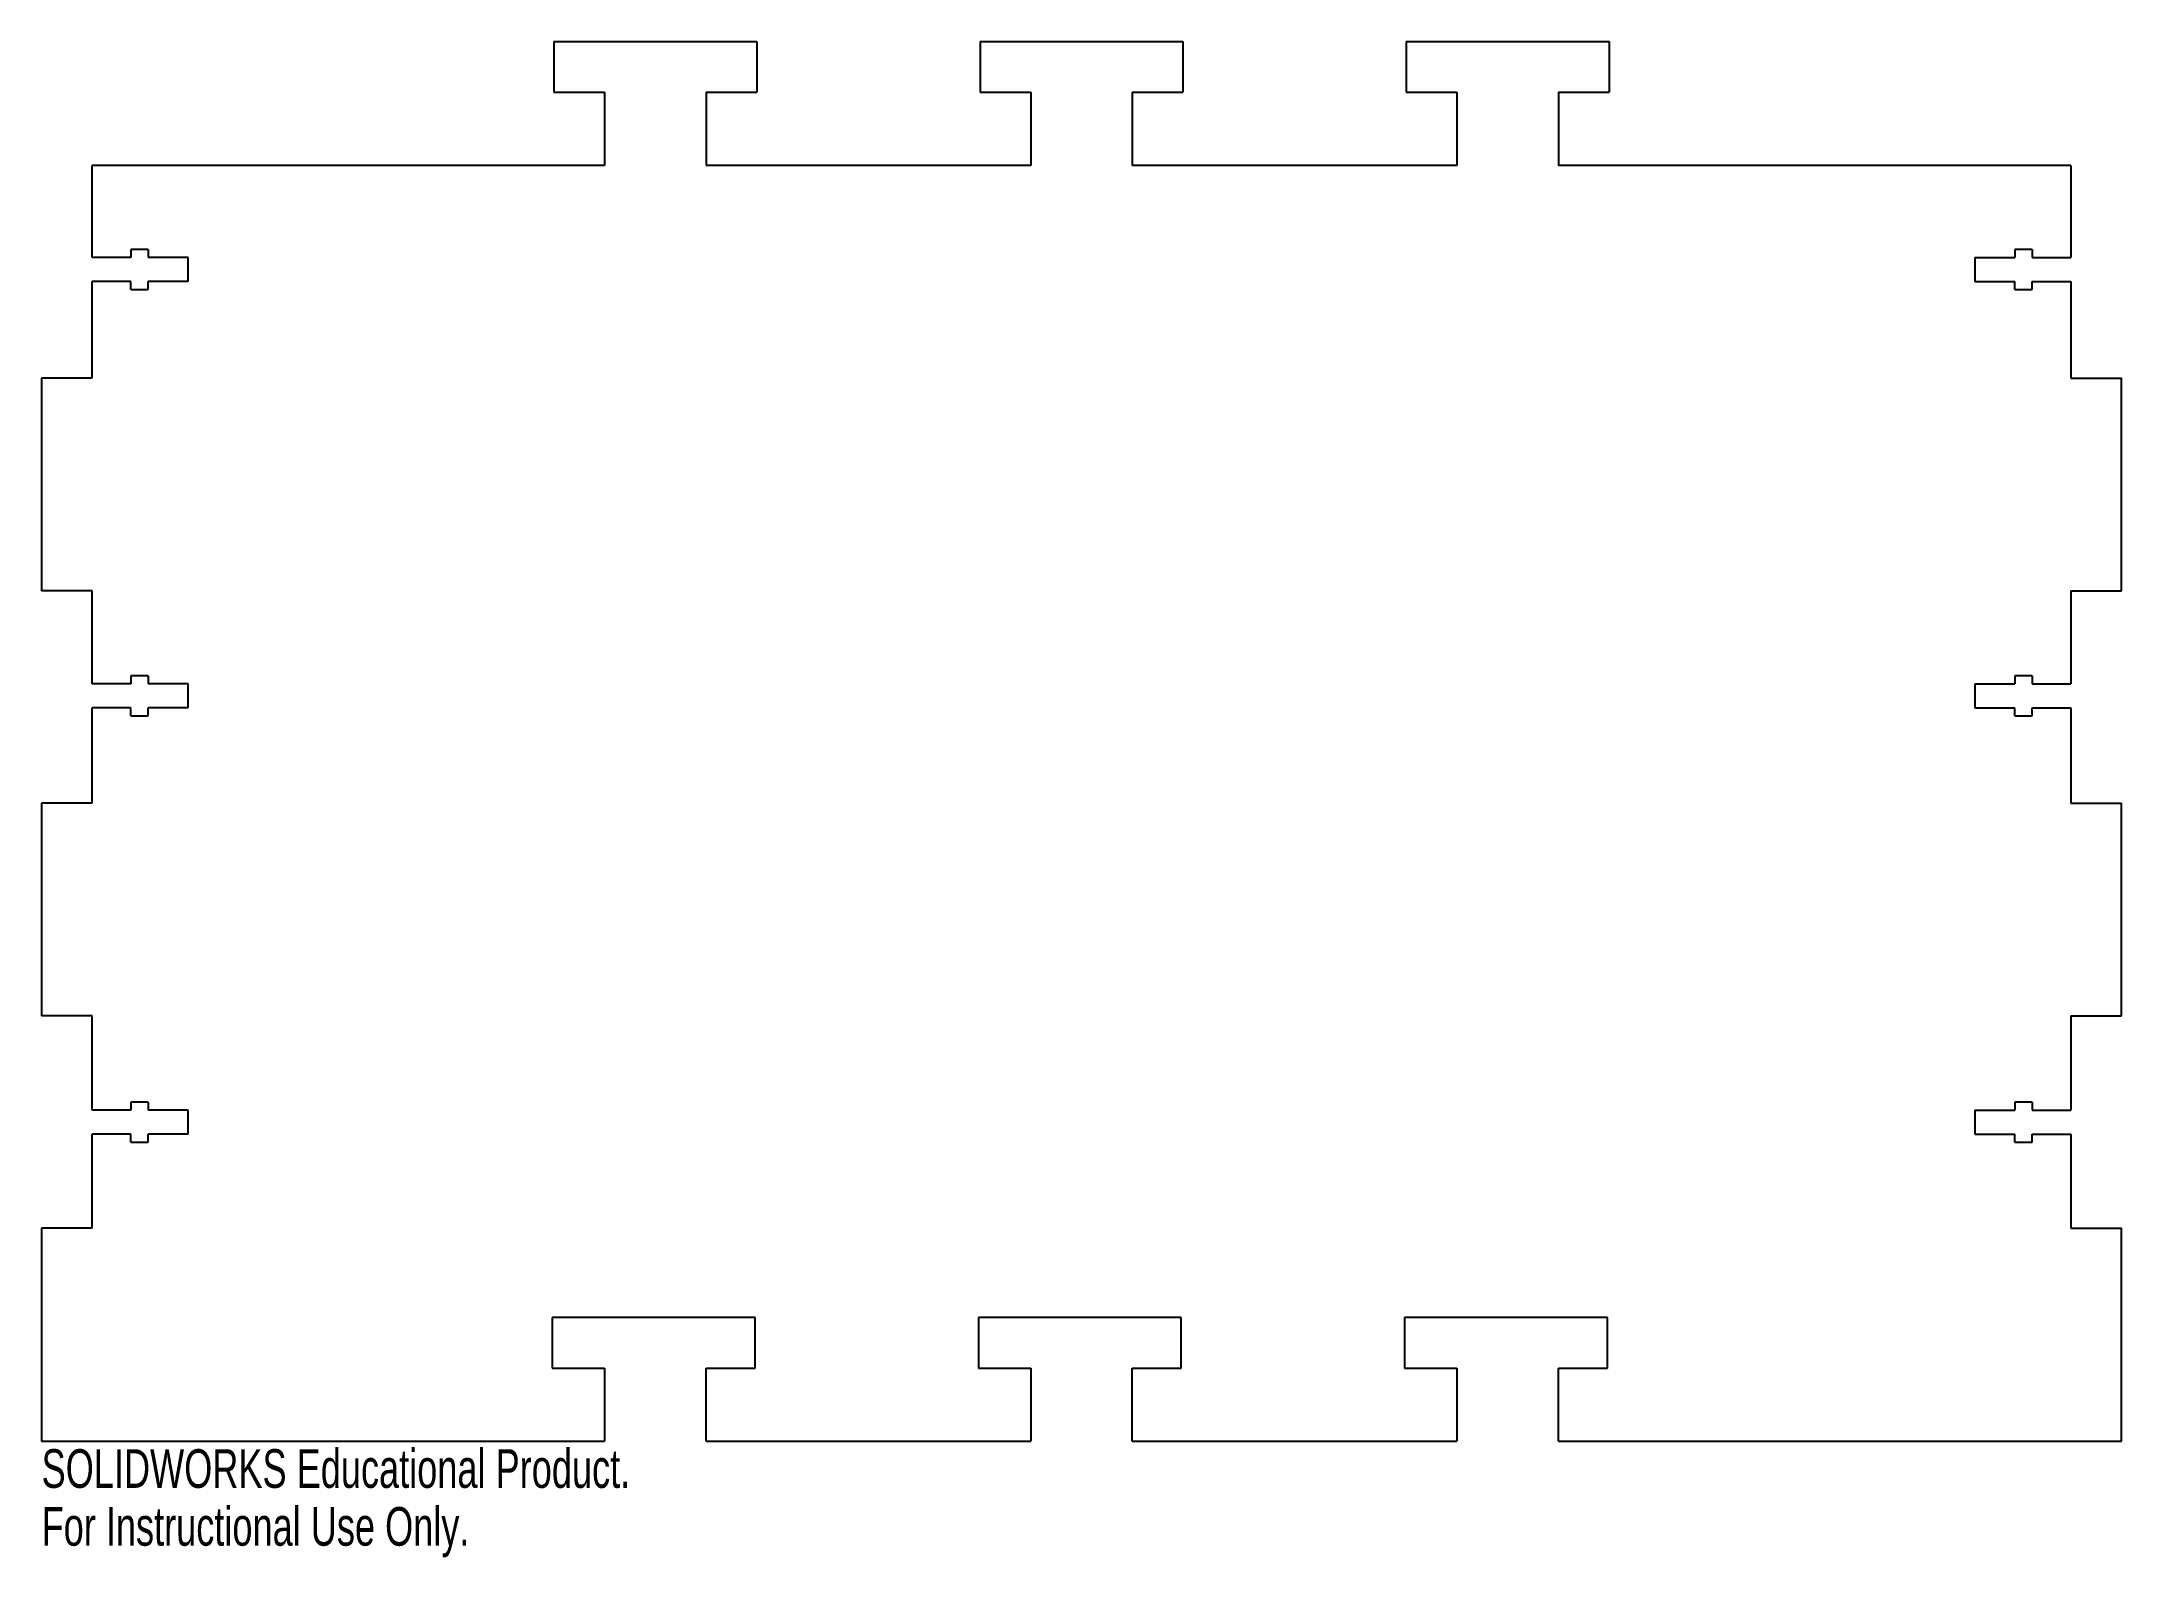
# Model space of a CAD drawing. Header units: inches. Extents: x -5.1 to 5.1, y -3.7 to 3.8.
import ezdxf

# ---------------------------------------------------------------- set-up
doc = ezdxf.new("R2010")
doc.units = ezdxf.units.IN
doc.header["$MEASUREMENT"] = 0
doc.styles.add('SLDTEXTSTYLE0', font='TXT', dxfattribs={"width": 0.7})

msp = doc.modelspace()

# ---------------------------------------------------------------- linework, layer by layer
at = {"color": 7, "linetype": 'Continuous', "lineweight": 25}
for p, q in [((-2.6, 3.752), (-1.6, 3.752)), ((-2.6, 3.752), (-2.6, 3.502)), ((-1.6, 3.752), (-1.6, 3.502)), ((-0.5, 3.752), (0.5, 3.752)), ((-0.5, 3.752), (-0.5, 3.502)), ((0.5, 3.752), (0.5, 3.502)), ((1.6, 3.752), (2.6, 3.752)), ((1.6, 3.752), (1.6, 3.502)), ((2.6, 3.752), (2.6, 3.502)), ((-2.6, 3.502), (-2.35, 3.502)), ((-2.35, 3.502), (-2.35, 3.142)), ((-1.85, 3.502), (-1.85, 3.142)), ((-1.85, 3.502), (-1.6, 3.502)), ((-0.5, 3.502), (-0.25, 3.502)), ((-0.25, 3.502), (-0.25, 3.142)), ((0.25, 3.502), (0.25, 3.142)), ((0.25, 3.502), (0.5, 3.502)), ((1.6, 3.502), (1.85, 3.502)), ((1.85, 3.502), (1.85, 3.142)), ((2.35, 3.502), (2.35, 3.142)), ((2.35, 3.502), (2.6, 3.502)), ((-2.35, 3.142), (-4.875, 3.142)), ((-4.875, 2.688), (-4.875, 3.142)), ((-0.25, 3.142), (-1.85, 3.142)), ((1.85, 3.142), (0.25, 3.142)), ((4.875, 3.142), (2.35, 3.142)), ((4.875, 3.142), (4.875, 2.688)), ((-4.686, 2.688), (-4.875, 2.688)), ((-4.686, 2.728), (-4.686, 2.688)), ((-4.599, 2.728), (-4.686, 2.728)), ((-4.599, 2.728), (-4.599, 2.688)), ((-4.403, 2.688), (-4.599, 2.688)), ((-4.403, 2.57), (-4.403, 2.688)), ((4.403, 2.688), (4.403, 2.57)), ((4.403, 2.688), (4.599, 2.688)), ((4.599, 2.728), (4.599, 2.688)), ((4.686, 2.728), (4.599, 2.728)), ((4.686, 2.728), (4.686, 2.688)), ((4.686, 2.688), (4.875, 2.688)), ((-4.686, 2.57), (-4.875, 2.57)), ((-4.875, 2.094), (-4.875, 2.57)), ((-4.686, 2.531), (-4.686, 2.57)), ((-4.403, 2.57), (-4.599, 2.57)), ((-4.599, 2.531), (-4.599, 2.57)), ((4.403, 2.57), (4.599, 2.57)), ((4.599, 2.531), (4.599, 2.57)), ((4.686, 2.57), (4.875, 2.57)), ((4.686, 2.531), (4.686, 2.57)), ((4.875, 2.57), (4.875, 2.094)), ((-4.686, 2.531), (-4.599, 2.531)), ((4.599, 2.531), (4.686, 2.531)), ((-4.875, 2.094), (-5.125, 2.094)), ((-5.125, 2.094), (-5.125, 1.047)), ((4.875, 2.094), (5.125, 2.094)), ((5.125, 1.047), (5.125, 2.094)), ((-4.875, 1.047), (-5.125, 1.047)), ((-4.875, 0.588), (-4.875, 1.047)), ((4.875, 1.047), (4.875, 0.588)), ((4.875, 1.047), (5.125, 1.047)), ((-4.686, 0.628), (-4.686, 0.588)), ((-4.599, 0.628), (-4.686, 0.628)), ((-4.599, 0.628), (-4.599, 0.588)), ((4.599, 0.628), (4.599, 0.588)), ((4.686, 0.628), (4.599, 0.628)), ((4.686, 0.628), (4.686, 0.588)), ((-4.686, 0.588), (-4.875, 0.588)), ((-4.403, 0.588), (-4.599, 0.588)), ((-4.403, 0.47), (-4.403, 0.588)), ((4.403, 0.588), (4.403, 0.47)), ((4.403, 0.588), (4.599, 0.588)), ((4.686, 0.588), (4.875, 0.588)), ((-4.686, 0.47), (-4.875, 0.47)), ((-4.875, 0), (-4.875, 0.47)), ((-4.686, 0.431), (-4.686, 0.47)), ((-4.686, 0.431), (-4.599, 0.431)), ((-4.403, 0.47), (-4.599, 0.47)), ((-4.599, 0.431), (-4.599, 0.47)), ((4.403, 0.47), (4.599, 0.47)), ((4.599, 0.431), (4.599, 0.47)), ((4.599, 0.431), (4.686, 0.431)), ((4.686, 0.47), (4.875, 0.47)), ((4.686, 0.431), (4.686, 0.47)), ((4.875, 0.47), (4.875, 0)), ((-4.875, 0), (-5.125, 0)), ((-5.125, 0), (-5.125, -1.047)), ((4.875, 0), (5.125, 0)), ((5.125, -1.047), (5.125, 0)), ((-4.875, -1.047), (-5.125, -1.047)), ((-4.875, -1.512), (-4.875, -1.047)), ((4.875, -1.047), (4.875, -1.512)), ((4.875, -1.047), (5.125, -1.047)), ((-4.686, -1.512), (-4.875, -1.512)), ((-4.686, -1.472), (-4.686, -1.512)), ((-4.599, -1.472), (-4.686, -1.472)), ((-4.599, -1.472), (-4.599, -1.512)), ((-4.403, -1.512), (-4.599, -1.512)), ((-4.403, -1.63), (-4.403, -1.512)), ((4.403, -1.512), (4.403, -1.63)), ((4.403, -1.512), (4.599, -1.512)), ((4.599, -1.472), (4.599, -1.512)), ((4.686, -1.472), (4.599, -1.472)), ((4.686, -1.472), (4.686, -1.512)), ((4.686, -1.512), (4.875, -1.512)), ((-4.686, -1.63), (-4.875, -1.63)), ((-4.875, -2.094), (-4.875, -1.63)), ((-4.686, -1.669), (-4.686, -1.63)), ((-4.403, -1.63), (-4.599, -1.63)), ((-4.599, -1.669), (-4.599, -1.63)), ((4.403, -1.63), (4.599, -1.63)), ((4.599, -1.669), (4.599, -1.63)), ((4.686, -1.63), (4.875, -1.63)), ((4.686, -1.669), (4.686, -1.63)), ((4.875, -1.63), (4.875, -2.094)), ((-4.686, -1.669), (-4.599, -1.669)), ((4.599, -1.669), (4.686, -1.669)), ((-4.875, -2.094), (-5.125, -2.094)), ((-5.125, -2.094), (-5.125, -3.142)), ((4.875, -2.094), (5.125, -2.094)), ((5.125, -3.142), (5.125, -2.094)), ((-2.608, -2.533), (-2.608, -2.783)), ((-1.608, -2.533), (-2.608, -2.533)), ((-1.608, -2.783), (-1.608, -2.533)), ((-0.508, -2.533), (-0.508, -2.783)), ((0.492, -2.533), (-0.508, -2.533)), ((0.492, -2.783), (0.492, -2.533)), ((1.592, -2.533), (1.592, -2.783)), ((2.592, -2.533), (1.592, -2.533)), ((2.592, -2.783), (2.592, -2.533)), ((-2.608, -2.783), (-2.35, -2.783)), ((-2.35, -2.783), (-2.35, -3.142)), ((-1.85, -2.783), (-1.608, -2.783)), ((-1.85, -3.142), (-1.85, -2.783)), ((-0.508, -2.783), (-0.25, -2.783)), ((-0.25, -2.783), (-0.25, -3.142)), ((0.25, -2.783), (0.492, -2.783)), ((0.25, -3.142), (0.25, -2.783)), ((1.592, -2.783), (1.85, -2.783)), ((1.85, -2.783), (1.85, -3.142)), ((2.35, -2.783), (2.592, -2.783)), ((2.35, -3.142), (2.35, -2.783)), ((-5.125, -3.142), (-2.35, -3.142)), ((-1.85, -3.142), (-0.25, -3.142)), ((0.25, -3.142), (1.85, -3.142)), ((2.35, -3.142), (5.125, -3.142))]:
    msp.add_line(p, q, dxfattribs=at)

# ---------------------------------------------------------------- texts
at = {"color": 7, "linetype": 'Continuous', "char_height": 0.1903, "attachment_point": 1, "style": 'SLDTEXTSTYLE0'}
for s, insert in [('SOLIDWORKS Educational Product.', (-5.125, -3.182)), ('For Instructional Use Only.', (-5.125, -3.467))]:
    msp.add_mtext(s, dxfattribs=dict(at, insert=insert))

doc.saveas('drawing.dxf')
